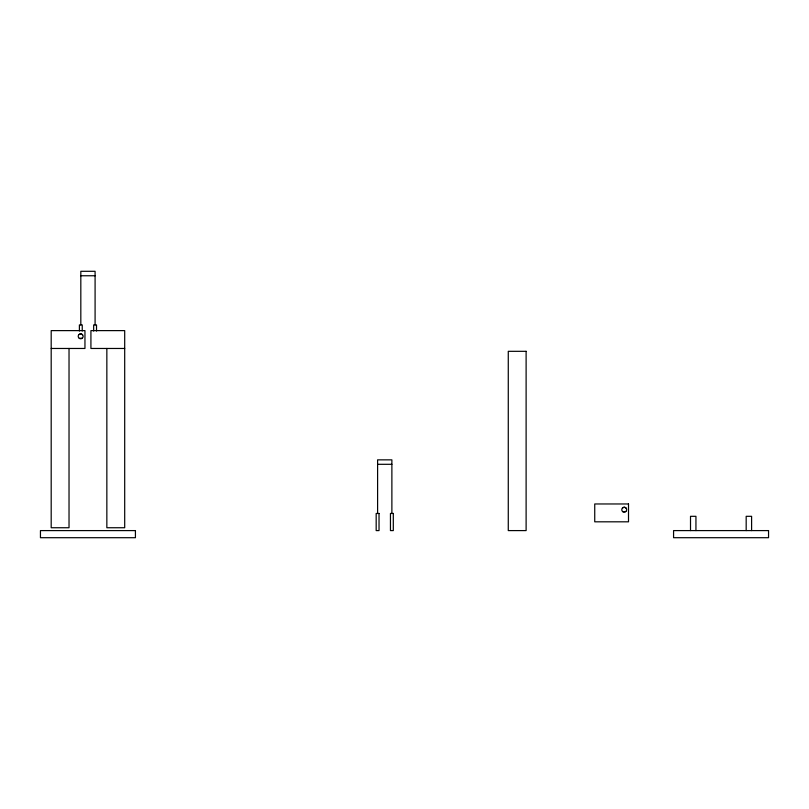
<?xml version="1.0" encoding="UTF-8"?>
<svg xmlns="http://www.w3.org/2000/svg" width="809" height="809" viewBox="0 0 809 809"><rect width="100%" height="100%" fill="white"/><g stroke="black" fill="none" stroke-linecap="round" stroke-linejoin="round"><path stroke-width="1.21" d="M79.07 334.471L80.86 333.884L82.538 334.724M82.275 338.192L79.292 338.364A2.457 2.457 0 0 1 79.606 334.117A2.457 2.457 0 0 1 83.125 336.514A2.457 2.457 0 0 1 79.292 338.364M622.627 507.819L624.406 507.233L626.085 508.072M625.832 511.541L622.849 511.713A2.457 2.457 0 0 1 623.163 507.465A2.457 2.457 0 0 1 626.672 509.862A2.457 2.457 0 0 1 622.849 511.713M80.819 275.758L95.088 275.758M51.189 348.467L84.955 348.467L84.955 330.618L51.189 330.618L51.189 527.741L69.028 527.741L69.028 348.467M124.697 348.467L90.921 348.467L90.921 330.618L124.697 330.618L124.697 527.741L106.849 527.741L106.849 348.467M377.601 464.305L391.88 464.305M751.601 530.593L751.601 516.314L746.181 516.314L746.181 530.593M695.942 530.593L695.942 516.314L690.512 516.314L690.512 530.593M391.88 513.462L391.88 459.856L377.601 459.856L377.601 513.462M96.524 331.033L96.524 324.915L93.662 324.915L93.662 331.033M95.088 324.915L95.088 271.298L80.819 271.298L80.819 324.915M82.245 331.033L82.245 324.915L79.393 324.915L79.393 331.033M526.113 351.318L508.274 351.318L508.274 530.593L526.113 530.593L526.113 351.318M628.512 503.967L594.736 503.967L594.736 521.815L628.512 521.815L628.512 503.967M379.027 513.462L376.175 513.462L376.175 530.593L379.027 530.593L379.027 513.462M393.305 513.462L390.454 513.462L390.454 530.593L393.305 530.593L393.305 513.462M135.427 530.593L40.45 530.593L40.45 537.702L135.427 537.702L135.427 530.593M768.55 530.593L673.573 530.593L673.573 537.702L768.55 537.702L768.55 530.593"/></g></svg>
